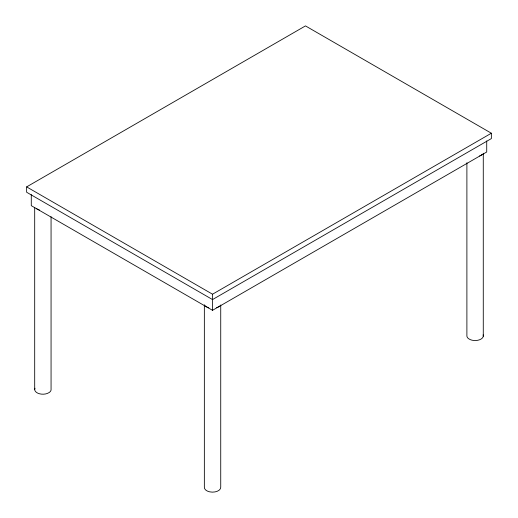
<?xml version="1.0" encoding="UTF-8"?>
<svg xmlns="http://www.w3.org/2000/svg" width="518" height="518" viewBox="0 0 518 518"><rect width="100%" height="100%" fill="white"/><g stroke="black" fill="none" stroke-linecap="round" stroke-linejoin="round"><path stroke-width="0.78" d="M26.638 186.888L305.471 25.9L491.362 133.223L491.362 138.591L212.529 299.572L26.638 192.249L26.638 186.888L212.529 294.211L491.362 133.223M31.281 194.619L31.281 205.665L212.529 310.308L486.719 152.007L486.719 140.954M483.275 153.276L483.275 336.26M466.893 162.73L466.893 336.046A8.217 4.746 0 0 0 468.563 338.675L470.318 339.659A8.217 4.746 0 0 0 479.571 339.782A8.217 4.746 0 0 0 483.152 334.848M220.733 304.966L220.733 487.147A8.217 4.746 0 0 1 212.335 492.139A8.217 4.746 0 0 1 204.351 486.933L204.351 304.752M212.529 294.211L212.529 310.308M51.062 216.679L51.062 389.996A8.217 4.746 0 0 1 49.126 392.553L47.274 393.479A8.217 4.746 0 0 1 38.021 393.279A8.217 4.746 0 0 1 34.965 388.235M34.693 207.459L34.693 389.64M219.548 306.067A8.217 4.746 0 0 1 216.647 307.705M208.793 307.828A8.217 4.746 0 0 1 205.322 305.879M482.323 154.267A8.217 4.746 0 0 1 479.571 155.983M39.433 209.965A8.217 4.746 0 0 1 36.292 208.482"/></g></svg>
